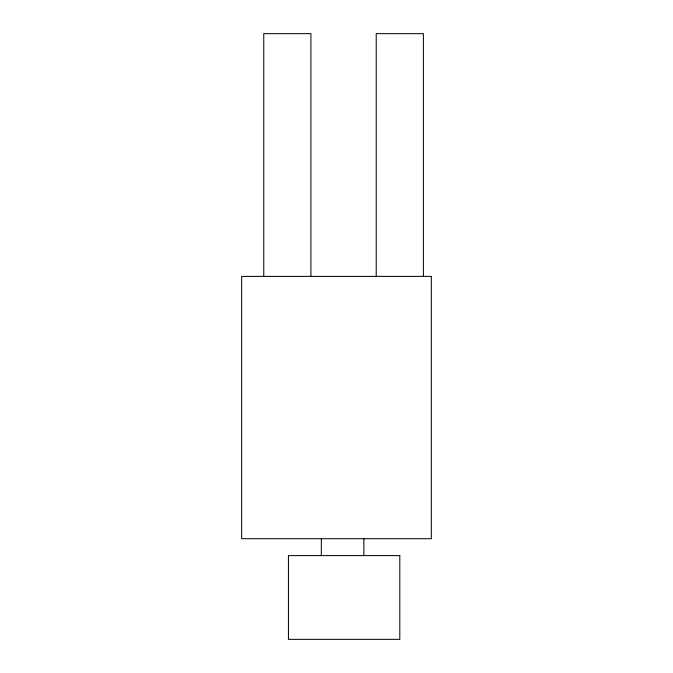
<?xml version="1.0" encoding="UTF-8"?>
<svg xmlns="http://www.w3.org/2000/svg" width="673" height="673" viewBox="0 0 673 673"><rect width="100%" height="100%" fill="white"/><g stroke="black" fill="none" stroke-linecap="round" stroke-linejoin="round"><path stroke-width="1.01" d="M423.393 276.393L423.393 33.65L376.224 33.65L376.224 276.393M363.866 538.703L363.866 555.604M321.324 538.703L321.324 555.604M310.918 276.393L310.918 33.65L263.757 33.65L263.757 276.393M431.326 276.393L241.674 276.393L241.674 538.703L431.326 538.703L431.326 276.393M399.804 555.604L288.448 555.604L288.448 639.35L399.804 639.35L399.804 555.604"/></g></svg>
